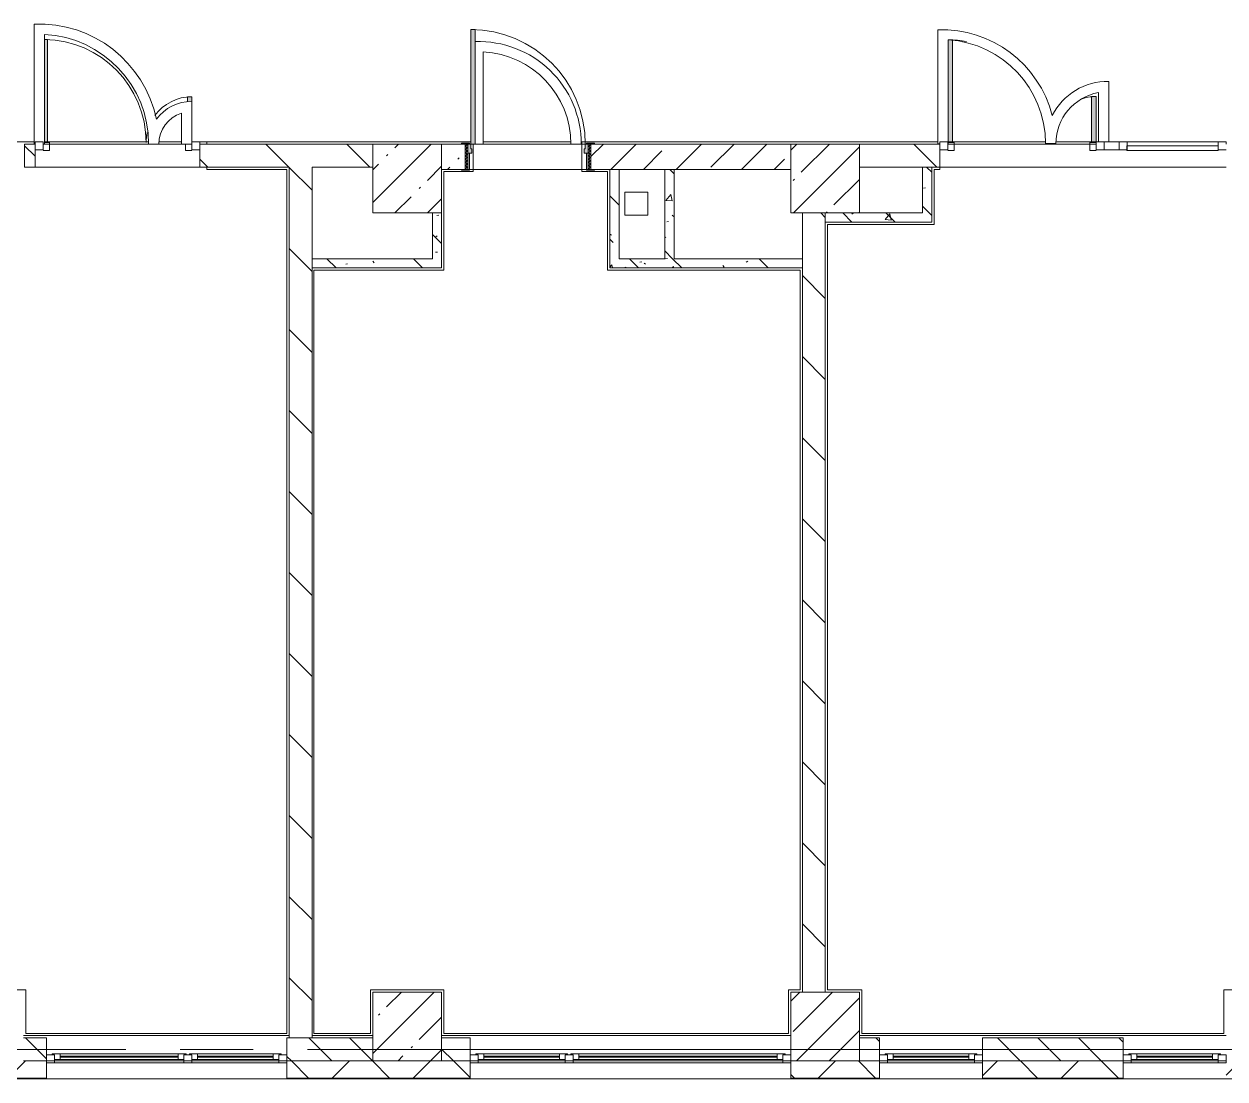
# Model space of a CAD drawing. Header units: millimetres. Extents: x 2623 to 210903, y -8553 to 29000.
# Drawn here: x 106408 to 116893, y -258 to 8948 of the extents above; entities that cross this region are included whole.
import ezdxf

# ---------------------------------------------------------------- set-up
doc = ezdxf.new("R2010")
doc.units = ezdxf.units.MM
doc.linetypes.add('Осевая', pattern=[3175, 635, -476.25, 1587.5, -476.25])
for name, color, linetype, lineweight, true_color in [('A-DETL-GENF-7', 7, 'Continuous', 5, 0xaaaaaa), ('A-DOOR-4', 7, 'Continuous', 5, 0xe2e2e2), ('A-DOOR-5', 7, 'Continuous', 5, 0xaaaaaa), ('A-DOOR-FRAM-3', 7, 'Continuous', 5, 0xe2e2e2), ('A-DOOR-FRAM-5', 7, 'Continuous', 5, 0xaaaaaa), ('A-FLOR-3', 7, 'Continuous', 5, 0xaaaaaa), ('I-WALL-6', 7, 'Continuous', 5, 0x787878)]:
    doc.layers.add(name, color=color, linetype=linetype, lineweight=lineweight, true_color=true_color)
for name, color, linetype, lineweight in [('A-GLAZ-2', 7, 'Continuous', 5), ('A-GLAZ-CURT-1', 7, 'Continuous', 5), ('A-GLAZ-CWMG-2', 7, 'Continuous', 5), ('A-WALL', 7, 'Continuous', 9), ('A-WALL-4', 7, 'Continuous', 5), ('I-WALL-4', 7, 'Continuous', 5), ('S-COLS-1', 7, 'Continuous', 5), ('Оси', 7, 'Continuous', 9), ('Оси-2', 7, 'Осевая', 9)]:
    doc.layers.add(name, color=color, linetype=linetype, lineweight=lineweight)
pattern_1 = [(135, (83893.37, 0), (-353.5534, -353.5534), [])]
pattern_2 = [(135, (83893.37, 0), (-377.171, -377.171), [533.4, -88.9, 17.78, -88.9]), (135, (83893.37, 376.94), (-377.171, -377.171), []), (50, (83893.37, 0), (637.6445, -55.787), [66.675, -733.425]), (355, (83893.4, 0), (-123.35, 668.699), [53.34, -586.74]), (100.451, (83946.5, -4.65), (514.299, 612.908), [56.665, -623.315]), (46.184, (83893.4, 177.8), (948.776, -147.15), [100.012, -1100.137]), (96.636, (83972.4, 165.5), (830.91, 865.997), [84.998, -934.973]), (351.184, (83893.4, 177.8), (830.918, 865.988), [80.01, -880.11]), (21, (83982.27, 133.35), (530.651, -357.928), [66.675, -733.425]), (326, (83982.3, 133.35), (216.308, 644.658), [53.34, -586.74]), (71.451, (84026.5, 103.5), (746.96, 286.724), [56.665, -623.315]), (37.5, (83893.37, 0), (10.8105, 295.9426), [16.764, -562.864, 16.764, -578.866, -588.962]), (37.5, (83893.37, 0), (10.8105, 295.9426), [-1175.258, 16.764, -572.198]), (7.5, (83893.37, 0), (233.869, 350.6318), [16.764, -322.834, 16.764, -549.529, -224.472]), (7.5, (83893.37, 0), (233.869, 350.6318), [-905.891, 16.764, -207.708]), (327.5, (83695.13, 0), (474.5678, -20.0513), [16.764, -205.486, 16.764, -676.656, -920.115]), (327.5, (83695.13, 0), (474.5678, -20.0513), [-915.67, 16.764, -903.351]), (317.5, (83606.23, 0), (518.452, 88.9934), [16.764, -272.161, 16.764, -443.738, -653.415]), (317.5, (83606.23, 0), (518.452, 88.9934), [-749.427, 16.764, -636.651])]

# ---------------------------------------------------------------- blocks, each defined once
blk = doc.blocks.new('BSC_Колонна _Прямоугольная - 600х600-23286269-3_1_3_птичка')
at = {"layer": 'S-COLS-1'}
h = blk.add_hatch(dxfattribs=at)
h.set_pattern_fill('FP_47', color=256, style=0, pattern_type=2)
h.set_pattern_definition([(45, (-29509.74, -7600), (-285.123, 285.123), []), (45, (-29224.6, -7600), (-285.123, 285.123), [504.031, -100.806, 16.764, -84.042])])
h.paths.add_polyline_path([(-300, -300), (300, -300), (300, 300), (-300, 300), (-300, 150)])
for p, q in [((300, 300), (-300, 300)), ((-300, 300), (-300, -300)), ((300, -300), (300, 300)), ((-300, -300), (300, -300))]:
    blk.add_line(p, q, dxfattribs=at)
blk = doc.blocks.new('BSC_Колонна _Прямоугольная - 600х600-V45-3_1_3_птичка')
at = {"layer": 'S-COLS-1'}
h = blk.add_hatch(dxfattribs=at)
h.set_pattern_fill('FP_53', color=256, style=0, pattern_type=2)
h.set_pattern_definition([(45, (-25860, -200), (-285.123, 285.123), []), (45, (-25574.88, -200), (-285.123, 285.123), [504.031, -100.806, 16.764, -84.042])])
h.paths.add_polyline_path([(-300, -300), (300, -300), (300, 300), (-300, 300)])
for p, q in [((300, 300), (-300, 300)), ((-300, 300), (-300, -300)), ((300, -300), (300, 300)), ((-300, -300), (300, -300))]:
    blk.add_line(p, q, dxfattribs=at)
blk = doc.blocks.new('BSC_Колонна _Прямоугольная - 600х600-V46-3_1_3_птичка')
at = {"layer": 'S-COLS-1'}
h = blk.add_hatch(dxfattribs=at)
h.set_pattern_fill('FP_54', color=256, style=0, pattern_type=2)
h.set_pattern_definition([(45, (-29509.74, -200), (-285.123, 285.123), []), (45, (-29224.6, -200), (-285.123, 285.123), [504.031, -100.806, 16.764, -84.042])])
h.paths.add_polyline_path([(-300, -300), (300, -300), (300, 300), (-300, 300), (-300, 30)])
for p, q in [((300, 300), (-300, 300)), ((-300, 300), (-300, -300)), ((300, -300), (300, 300)), ((-300, -300), (300, -300))]:
    blk.add_line(p, q, dxfattribs=at)
blk = doc.blocks.new('BSC_Колонна _Прямоугольная - 600х600-V57-3_1_3_птичка')
at = {"layer": 'S-COLS-1'}
h = blk.add_hatch(dxfattribs=at)
h.set_pattern_fill('FP_66', color=256, style=0, pattern_type=2)
h.set_pattern_definition([(45, (-25860, -7600), (-285.123, 285.123), []), (45, (-25574.88, -7600), (-285.123, 285.123), [504.031, -100.806, 16.764, -84.042])])
h.paths.add_polyline_path([(-300, -300), (300, -300), (300, 300), (-300, 300), (-300, 150)])
for p, q in [((300, 300), (-300, 300)), ((-300, 300), (-300, -300)), ((300, -300), (300, 300)), ((-300, -300), (300, -300))]:
    blk.add_line(p, q, dxfattribs=at)
blk = doc.blocks.new('120_Окно_СКБ_2Ст - 120_Окно_СКБ_2Ст 2100х2500 _мал створка СЛЕВА_-V61-3_1_3_птичка')
at = {"layer": 'A-GLAZ-2'}
for p, q in [((-1050, -127), (-1050, -57)), ((-1050, -57), (-980, -57)), ((1050, -57), (-1050, -57)), ((-980, -57), (-980, -127)), ((-220, -87), (-980, -87)), ((-980, -87), (-980, -127)), ((-930, -137), (-930, -87)), ((-270, -137), (-270, -87)), ((-220, -127), (-220, -57)), ((-220, -57), (-150, -57)), ((-220, -127), (-220, -87)), ((-150, -57), (-150, -127)), ((980, -87), (-150, -87)), ((-150, -87), (-150, -127)), ((-100, -137), (-100, -87)), ((930, -137), (930, -87)), ((980, -127), (980, -57)), ((980, -57), (1050, -57)), ((980, -127), (980, -87)), ((1050, -57), (1050, -127)), ((-980, -127), (-1050, -127)), ((-1050, -127), (-1000, -127)), ((-980, -127), (-1000, -127)), ((-1000, -127), (-1000, -137)), ((-1000, -137), (-200, -137)), ((-200, -137), (-1000, -137)), ((-930, -107), (-270, -107)), ((-270, -117), (-930, -117)), ((-150, -127), (-220, -127)), ((-200, -127), (-220, -127)), ((-200, -127), (-170, -127)), ((-200, -137), (-200, -127)), ((-150, -127), (-170, -127)), ((-170, -127), (-170, -137)), ((-170, -137), (1000, -137)), ((1000, -137), (-170, -137)), ((-100, -107), (930, -107)), ((930, -117), (-100, -117)), ((1050, -127), (980, -127)), ((1000, -127), (980, -127)), ((1000, -127), (1050, -127)), ((1000, -137), (1000, -127))]:
    blk.add_line(p, q, dxfattribs=at)
blk = doc.blocks.new('120_Окно_СКБ_1Ст - 120_Окно_СКБ_1Ст 900х2500_h_-22445987-3_1_3_птичка')
at = {"layer": 'A-GLAZ-2'}
for p, q in [((-450, -127), (-450, -57)), ((-450, -57), (-380, -57)), ((450, -57), (-450, -57)), ((-380, -57), (-380, -127)), ((380, -87), (-380, -87)), ((-380, -87), (-380, -127)), ((-330, -137), (-330, -87)), ((330, -137), (330, -87)), ((380, -127), (380, -57)), ((380, -57), (450, -57)), ((380, -127), (380, -87)), ((450, -57), (450, -127)), ((-380, -127), (-450, -127)), ((-450, -127), (-400, -127)), ((-380, -127), (-400, -127)), ((-400, -127), (-400, -137)), ((-400, -137), (400, -137)), ((400, -137), (-400, -137)), ((-330, -107), (330, -107)), ((330, -117), (-330, -117)), ((450, -127), (380, -127)), ((400, -127), (380, -127)), ((400, -127), (450, -127)), ((400, -137), (400, -127))]:
    blk.add_line(p, q, dxfattribs=at)
blk = doc.blocks.new('120_Окно_СКБ_2Ст - 120_Окно_СКБ_2Ст 2800х2500_створка_-22445922-3_1_3_птичка')
at = {"layer": 'A-GLAZ-2'}
for p, q in [((-1400, -127), (-1400, -57)), ((-1400, -57), (-1330, -57)), ((1400, -57), (-1400, -57)), ((-1330, -57), (-1330, -127)), ((500, -87), (-1330, -87)), ((-1330, -87), (-1330, -127)), ((-1280, -137), (-1280, -87)), ((450, -137), (450, -87)), ((500, -127), (500, -57)), ((500, -57), (570, -57)), ((500, -127), (500, -87)), ((570, -57), (570, -127)), ((1330, -87), (570, -87)), ((570, -87), (570, -127)), ((620, -137), (620, -87)), ((1280, -137), (1280, -87)), ((1330, -127), (1330, -57)), ((1330, -57), (1400, -57)), ((1330, -127), (1330, -87)), ((1400, -57), (1400, -127)), ((-1330, -127), (-1400, -127)), ((-1400, -127), (-1350, -127)), ((-1330, -127), (-1350, -127)), ((-1350, -127), (-1350, -137)), ((-1350, -137), (520, -137)), ((520, -137), (-1350, -137)), ((-1280, -107), (450, -107)), ((450, -117), (-1280, -117)), ((570, -127), (500, -127)), ((520, -127), (500, -127)), ((520, -127), (550, -127)), ((520, -137), (520, -127)), ((570, -127), (550, -127)), ((550, -127), (550, -137)), ((550, -137), (1350, -137)), ((1350, -137), (550, -137)), ((620, -107), (1280, -107)), ((1280, -117), (620, -117)), ((1400, -127), (1330, -127)), ((1350, -127), (1330, -127)), ((1350, -127), (1400, -127)), ((1350, -137), (1350, -127))]:
    blk.add_line(p, q, dxfattribs=at)
blk = doc.blocks.new('110_Дверь_СКБ_1Ст_Внутренняя1 - Д-4_п__1100x2100h_административные помещения-32218723-3_1_3_птичка')
at = {"layer": 'A-DOOR-4'}
h = blk.add_hatch(color=256, dxfattribs=at)
h.paths.add_polyline_path([(537.5, 30), (537.5, 110), (512.5, 110), (512.5, 70), (502.5, 70), (502.5, 30)])
h.paths.add_polyline_path([(-477.5, 30), (-477.5, 70), (-487.5, 70), (-487.5, 110), (-512.5, 110), (-512.5, 30)])
at = {"layer": 'A-DOOR-5'}
h = blk.add_hatch(dxfattribs=at)
h.set_pattern_fill('FP_89', color=256, style=0, pattern_type=2)
h.set_pattern_definition([(135, (1751.41, 174.685), (-14.14214, -14.14214), []), (225, (1751.41, 174.685), (14.14214, -14.14214), [])])
h.paths.add_polyline_path([(562.5, -110), (562.5, 110), (537.5, 110), (537.5, -110)])
at = {"layer": 'A-DOOR-FRAM-3'}
for points in [[(-447.5, 110), (-447.5, 1110), (-487.5, 1110), (-487.5, 110)], [(-497.5, 110), (-497.5, 118), (-567.5, 118), (-567.5, 110)], [(592.5, 110), (592.5, 118), (522.5, 118), (522.5, 110)], [(-497.5, -110), (-497.5, 30), (-512.5, 30), (-512.5, -110)], [(537.5, -110), (537.5, 30), (522.5, 30), (522.5, -110)], [(-497.5, -118), (-497.5, -110), (-567.5, -110), (-567.5, -118)], [(592.5, -118), (592.5, -110), (522.5, -110), (522.5, -118)]]:
    blk.add_hatch(color=256, dxfattribs=at).paths.add_polyline_path(points)
at = {"layer": 'A-DOOR-FRAM-5'}
h = blk.add_hatch(dxfattribs=at)
h.set_pattern_fill('FP_90', color=256, style=0, pattern_type=2)
h.set_pattern_definition([(45, (-371.384, 174.685), (-14.1421, 14.1421), []), (135, (-371.384, 174.685), (-14.1421, -14.1421), [])])
h.paths.add_polyline_path([(-512.5, -110), (-512.5, 110), (-537.5, 110), (-537.5, -110)])
at = {"layer": 'A-DOOR-5'}
for p, q in [((-487.5, 1110), (-487.5, 110)), ((-447.5, 1110), (-487.5, 1110)), ((-447.5, 110), (-447.5, 1110)), ((-487.5, 110), (-447.5, 110))]:
    blk.add_line(p, q, dxfattribs=at)
blk.add_arc((-487.5, 110), 1000, 360, 90, dxfattribs=at)
at = {"layer": 'A-DOOR-FRAM-5'}
for p, q in [((-497.5, 118), (-567.5, 118)), ((-567.5, 118), (-567.5, 110)), ((-567.5, 110), (-497.5, 110)), ((-512.5, 110), (-537.5, 110)), ((-537.5, 110), (-537.5, -110)), ((-487.5, 110), (-512.5, 110)), ((-512.5, 110), (-512.5, 30)), ((-512.5, -110), (-512.5, 110)), ((-497.5, 110), (-512.5, 110)), ((-512.5, 110), (-512.5, 109)), ((-512.5, 109), (-497.5, 109)), ((-497.5, 110), (-497.5, 118)), ((-497.5, 109), (-497.5, 110)), ((-487.5, 70), (-487.5, 110)), ((512.5, 110), (512.5, 70)), ((537.5, 110), (512.5, 110)), ((592.5, 118), (522.5, 118)), ((522.5, 118), (522.5, 110)), ((537.5, 110), (522.5, 110)), ((522.5, 110), (522.5, 109)), ((522.5, 110), (592.5, 110)), ((522.5, 109), (537.5, 109)), ((537.5, 30), (537.5, 110)), ((562.5, 110), (537.5, 110)), ((537.5, 110), (537.5, -110)), ((537.5, 109), (537.5, 110)), ((562.5, -110), (562.5, 110)), ((592.5, 110), (592.5, 118)), ((-512.5, 30), (-477.5, 30)), ((-497.5, 30), (-512.5, 30)), ((-512.5, 30), (-512.5, -110)), ((-497.5, -110), (-497.5, 30)), ((-477.5, 70), (-487.5, 70)), ((-477.5, 30), (-477.5, 70)), ((512.5, 70), (502.5, 70)), ((502.5, 70), (502.5, 30)), ((502.5, 30), (537.5, 30)), ((537.5, 30), (522.5, 30)), ((522.5, 30), (522.5, -110)), ((537.5, -110), (537.5, 30)), ((-497.5, -110), (-567.5, -110)), ((-567.5, -110), (-567.5, -118)), ((-567.5, -118), (-497.5, -118)), ((-537.5, -110), (-512.5, -110)), ((-512.5, -110), (-497.5, -110)), ((-497.5, -118), (-497.5, -110)), ((522.5, -110), (537.5, -110)), ((592.5, -110), (522.5, -110)), ((522.5, -110), (522.5, -118)), ((522.5, -118), (592.5, -118)), ((537.5, -110), (562.5, -110)), ((592.5, -118), (592.5, -110))]:
    blk.add_line(p, q, dxfattribs=at)
blk = doc.blocks.new('Прямоугольный импост - 50 x 70 мм-31700031-3_1_3_птичка')
at = {"layer": 'A-GLAZ-CWMG-2'}
for p, q in [((-70, 35), (0, 35)), ((-70, -35), (-70, 35)), ((0, -35), (-70, -35)), ((0, -15), (0, -35))]:
    blk.add_line(p, q, dxfattribs=at)
blk = doc.blocks.new('Дверь_Витражная_остекление_ - ДВН_ДАО_Главный вход_1200 в свету-31742133-3_1_3_птичка')
at = {"layer": 'A-DOOR-4'}
for points in [[(-607, 30), (-607, 920), (-643, 925), (-643, 30), (-621, 30)], [(647, 30), (647, 430), (607, 430), (607, 30)]]:
    blk.add_hatch(color=256, dxfattribs=at).paths.add_polyline_path(points)
at = {"layer": 'A-DETL-GENF-7'}
for p, q in [((-607, 30), (-607, 920)), ((647, 430), (607, 430)), ((607, 430), (607, 30)), ((647, 35), (647, 430)), ((-643, 30), (-607, 30)), ((-592, 30), (-643, 30)), ((-592, -40), (-592, 30)), ((592, -40), (592, 30)), ((592, 30), (647, 30)), ((607, 30), (647, 30)), ((-647, -40), (-592, -40)), ((647, -40), (592, -40))]:
    blk.add_line(p, q, dxfattribs=at)
at = {"layer": 'A-DOOR-5'}
blk.add_line((647, 430), (647, 35), dxfattribs=at)
for centre, radius, start, end in [((-647, 30), 895, 79.5087, 89.7197), ((647, 30), 400, 90, 110.0384)]:
    blk.add_arc(centre, radius, start, end, dxfattribs=at)
blk = doc.blocks.new('Системная панель - Стемалит - 40мм-32257327-3_1_3_птичка')
at = {"layer": 'A-GLAZ-CURT-1'}
for p, q in [((65, 35), (-65, 35)), ((-65, 35), (-65, -35)), ((65, -35), (65, 35)), ((-65, -35), (65, -35))]:
    blk.add_line(p, q, dxfattribs=at)
blk = doc.blocks.new('Прямоугольный импост - 50 x 70 мм-31687886-3_1_3_птичка')
at = {"layer": 'A-GLAZ-CWMG-2'}
for p, q in [((-35, 35), (35, 35)), ((-35, -35), (-35, 35)), ((35, 35), (35, -35)), ((35, -35), (-35, -35))]:
    blk.add_line(p, q, dxfattribs=at)
blk = doc.blocks.new('Прямоугольный импост - 50 x 70 мм-31701779-3_1_3_птичка')
at = {"layer": 'A-GLAZ-CWMG-2'}
for p, q in [((0, 35), (-70, 35)), ((-70, 35), (-70, -35)), ((0, -35), (0, 35)), ((-70, -35), (0, -35))]:
    blk.add_line(p, q, dxfattribs=at)
blk = doc.blocks.new('Системная панель - Стекло - 40мм-32257331-3_1_3_птичка')
at = {"layer": 'A-GLAZ-CURT-1'}
h = blk.add_hatch(dxfattribs=at)
h.set_pattern_fill('FP_145', color=256, style=0, pattern_type=2)
h.set_pattern_definition([(45, (-33042.5, -7385), (-1414.21, 1414.21), [1000, -3000]), (45, (-34042.5, -7885), (-1414.21, 1414.21), [3000, -1000]), (45, (-32042.5, -8385), (-1414.21, 1414.21), [1000, -3000])])
h.paths.add_polyline_path([(398, -40), (398, 0), (-398, 0), (-398, -40), (89, -40)])
for p, q in [((398, 0), (-398, 0)), ((-398, 0), (-398, -40)), ((398, -40), (398, 0)), ((-398, -40), (398, -40))]:
    blk.add_line(p, q, dxfattribs=at)
blk = doc.blocks.new('Прямоугольный импост - 50 x 70 мм-31702100-3_1_3_птичка')
at = {"layer": 'A-GLAZ-CWMG-2'}
for p, q in [((-35, 35), (35, 35)), ((-35, -35), (-35, 35)), ((35, 35), (35, -35)), ((35, -35), (-35, -35))]:
    blk.add_line(p, q, dxfattribs=at)
blk = doc.blocks.new('Прямоугольный импост - 50 x 70 мм-31720914-3_1_3_птичка')
at = {"layer": 'A-GLAZ-CWMG-2'}
blk.add_line((32940, 7920), (32145, 7920), dxfattribs=at)
blk = doc.blocks.new('Прямоугольный импост - 50 x 70 мм-31927764-3_1_3_птичка')
at = {"layer": 'A-GLAZ-CWMG-2'}
for p, q in [((-70, 35), (0, 35)), ((-70, -35), (-70, 35)), ((0, 35), (0, -35)), ((0, -35), (-70, -35))]:
    blk.add_line(p, q, dxfattribs=at)
blk = doc.blocks.new('Дверь_Витражная_остекление_ - ДВН_ДАО_Главный вход_1200 в свету Д-22 _п_-V206-3_1_3_птичка')
at = {"layer": 'A-DOOR-4'}
for points in [[(-636, 30), (-610, 30), (-610, 930), (-636, 930)], [(648, 30), (650, 35), (648, 430), (610, 430), (610, 386), (648, 388), (648, 35)]]:
    blk.add_hatch(color=256, dxfattribs=at).paths.add_polyline_path(points)
at = {"layer": 'A-DETL-GENF-7'}
for p, q in [((-610, 930), (-636, 930)), ((-610, 30), (-610, 930)), ((650, 430), (610, 430)), ((610, 430), (610, 386)), ((650, 35), (650, 430)), ((-636, 30), (-610, 30)), ((-595, 30), (-636, 30)), ((-595, -40), (-595, 30)), ((595, -40), (595, 16)), ((-650, -40), (-595, -40)), ((650, -40), (595, -40))]:
    blk.add_line(p, q, dxfattribs=at)
at = {"layer": 'A-DOOR-5'}
blk.add_line((650, 430), (650, 35), dxfattribs=at)
for centre, radius, start, end in [((-650, 30), 900, 360, 89.1007), ((650, 30), 400, 90, 144.0144), ((650, 30), 400, 167.5043, 180)]:
    blk.add_arc(centre, radius, start, end, dxfattribs=at)

msp = doc.modelspace()

# ---------------------------------------------------------------- hatches: boundary and pattern name
at = {"layer": 'A-WALL-4'}
h = msp.add_hatch(dxfattribs=at)
h.set_pattern_fill('FP_71', color=256, style=0, pattern_type=2)
h.set_pattern_definition([(135, (83893.37, 0), (-176.7767, -176.7767), [])])
h.paths.add_polyline_path([(149152.1, -100), (149303.4, -100), (149303.4, 100), (149053.4, 100), (149053.4, -100)])
h.paths.add_polyline_path([(138897.9, -100), (139403.4, -100), (139403.4, 100), (138653.4, 100), (138653.4, -100)])
h.paths.add_polyline_path([(140803.4, -100), (141703.4, -100), (141703.4, 100), (140803.4, 100), (140803.4, -52.2)])
h.paths.add_polyline_path([(148153.4, -100), (148153.4, 100), (147603.4, 100), (147603.4, -100)])
h.paths.add_polyline_path([(145303.4, -100), (145503.4, -100), (145503.4, 100), (145303.4, 100), (145303.4, 42.9)])
h.paths.add_polyline_path([(127711.4, -100), (128203.4, -100), (128203.4, 100), (127303.4, 100), (127303.4, -100)])
h.paths.add_polyline_path([(132053.4, -100), (132053.4, 100), (131803.4, 100), (131803.4, -100)])
h.paths.add_polyline_path([(134903.4, -100), (134903.4, 100), (134153.4, 100), (134153.4, -100)])
h.paths.add_polyline_path([(126553.4, -100), (126803.4, -100), (126803.4, 100), (126553.4, 100)])
h.paths.add_polyline_path([(136303.4, -100), (136553.4, -100), (136553.4, 100), (136303.4, 100), (136303.4, 33.3)])
h.paths.add_polyline_path([(125653.4, -100), (125653.4, 100), (125033.4, 100), (125033.4, -100)])
h.paths.add_polyline_path([(117763.4, -100), (117763.4, 100), (117503.4, 100), (117503.4, -100)])
h.paths.add_polyline_path([(122433.4, -100), (122433.4, 100), (122383.4, 100), (122383.4, -100)])
h.paths.add_polyline_path([(113703.1, -100), (113876.2, -100), (113876.2, 100), (113703.1, 100), (113703.1, 55.2)])
h.paths.add_polyline_path([(121883.4, -100), (121883.4, 100), (121316.4, 100), (121316.4, -100)])
h.paths.add_polyline_path([(115592.8, -100), (116003.4, -100), (116003.4, 100), (114776.2, 100), (114776.2, -100)])
h.paths.add_polyline_path([(119863.4, -100), (120416.4, -100), (120416.4, 100), (119863.4, 100)])
h.paths.add_polyline_path([(106403.4, -100), (106603.4, -100), (106603.4, 100), (106403.4, 100), (106403.4, 63.6)])
h.paths.add_polyline_path([(108703.4, -100), (109453.4, -100), (109453.4, 100), (108703.4, 100)])
h.paths.add_polyline_path([(99503.4, -100), (99503.4, 100), (98753.4, 100), (98753.4, -100)])
h.paths.add_polyline_path([(105503.4, -100), (105803.4, -100), (105803.4, 100), (105503.4, 100)])
h.paths.add_polyline_path([(100403.4, -100), (101153.4, -100), (101153.4, 100), (100403.4, 100)])
h.paths.add_polyline_path([(103474.1, -100), (104603.4, -100), (104603.4, 100), (103253.4, 100), (103253.4, -100)])
h.paths.add_polyline_path([(110303.1, -100), (110303.1, 100), (110053.4, 100), (110053.4, -100)])
h.paths.add_polyline_path([(90723.4, -100), (91553.4, -100), (91553.4, 100), (90723.4, 100)])
h.paths.add_polyline_path([(95003.4, -100), (95003.4, 100), (94253.1, 100), (94253.1, -100)])
h.paths.add_polyline_path([(96016.5, -100), (96053.4, -100), (96053.4, 100), (95903.4, 100), (95903.4, -100)])
h = msp.add_hatch(dxfattribs=at)
h.set_pattern_fill('FP_73', color=256, style=0, pattern_type=2)
h.set_pattern_definition([(45, (83893.37, 0), (-353.5534, 353.5534), []), (135, (83893.37, 0), (-353.5534, -353.5534), [])])
h.paths.add_polyline_path([(138897.9, -250), (139403.4, -250), (139403.4, -100), (138653.4, -100), (138653.4, -250)])
h.paths.add_polyline_path([(140520.5, -250), (140520.5, -100), (140303.4, -100), (140303.4, -250)])
h.paths.add_polyline_path([(128203.4, -250), (128203.4, -100), (126553.4, -100), (126553.4, -250), (127711.4, -250)])
h.paths.add_polyline_path([(132053.4, -250), (132053.4, -100), (131303.4, -100), (131303.4, -250), (131803.4, -250)])
h.paths.add_polyline_path([(125033.4, -250), (125653.4, -250), (125653.4, -100), (125033.4, -100)])
h.paths.add_polyline_path([(136553.4, -250), (136553.4, -100), (135803.4, -100), (135803.4, -250), (136101.2, -250)])
h.paths.add_polyline_path([(134153.4, -250), (134903.4, -250), (134903.4, -100), (134153.4, -100)])
h.paths.add_polyline_path([(115592.8, -250), (116003.4, -250), (116003.4, -100), (114776.2, -100), (114776.2, -250)])
h.paths.add_polyline_path([(122933.4, -250), (122933.4, -100), (121316.4, -100), (121316.4, -250), (122118.2, -250)])
h.paths.add_polyline_path([(116903.4, -250), (117763.4, -250), (117763.4, -100), (116903.4, -100)])
h.paths.add_polyline_path([(119863.4, -250), (120416.4, -250), (120416.4, -100), (119863.4, -100)])
h.paths.add_polyline_path([(113876.2, -250), (113876.2, -100), (113103.1, -100), (113103.1, -250), (113728.4, -250)])
h.paths.add_polyline_path([(109999.5, -250), (110303.1, -250), (110303.1, -100), (108703.4, -100), (108703.4, -250), (109067.3, -250)])
h.paths.add_polyline_path([(106403.4, -250), (106603.4, -250), (106603.4, -100), (105503.4, -100), (105503.4, -250), (106270.7, -250)])
h.paths.add_polyline_path([(104603.4, -250), (104603.4, -100), (103253.4, -100), (103253.4, -250), (103474.1, -250)])
h.paths.add_polyline_path([(98753.4, -250), (99503.4, -250), (99503.4, -100), (98753.4, -100)])
h.paths.add_polyline_path([(101153.4, -250), (101153.4, -100), (100403.4, -100), (100403.4, -250), (100677.5, -250)])
h.paths.add_polyline_path([(95903.4, -250), (96653.4, -250), (96653.4, -100), (95903.4, -100)])
h.paths.add_polyline_path([(90723.4, -250), (92153.1, -250), (92153.1, -100), (90723.4, -100)])
h.paths.add_polyline_path([(87623.4, -250), (87623.4, -100), (83633.4, -100), (83633.4, -250), (86694.4, -250)])
h.paths.add_polyline_path([(95003.4, -250), (95003.4, -100), (94253.1, -100), (94253.1, -250)])
at = {"layer": 'I-WALL-4'}
h = msp.add_hatch(dxfattribs=at)
h.set_pattern_fill('FP_72', color=256, style=0, pattern_type=2)
h.set_pattern_definition(pattern_1)
h.paths.add_polyline_path([(108924.1, 7700), (109453.4, 7700), (109453.4, 7900), (107944.4, 7900), (107944.4, 7700), (108724.1, 7700)])
h.paths.add_polyline_path([(106413.4, 7700), (106504.4, 7700), (106504.4, 7900), (106413.4, 7900), (106413.4, 7750.3)])
h = msp.add_hatch(dxfattribs=at)
h.set_pattern_fill('FP_69', color=256, style=0, pattern_type=2)
h.set_pattern_definition([(45, (83893.37, 0), (-285.123, 285.123), []), (45, (84178.5, 0), (-285.123, 285.123), [504.031, -100.806, 16.764, -84.042])])
h.paths.add_polyline_path([(111388.4, 7680), (113103.1, 7680), (113103.1, 7900), (111358.4, 7900), (111358.4, 7680)])
h.paths.add_polyline_path([(110258.4, 7680), (110258.4, 7900), (110053.4, 7900), (110053.4, 7680), (110228.4, 7680)])
h = msp.add_hatch(dxfattribs=at)
h.set_pattern_fill('FP_72', color=256, style=0, pattern_type=2)
h.set_pattern_definition(pattern_1)
h.paths.add_polyline_path([(126023.4, 7700), (126803.4, 7700), (126803.4, 7900), (126023.4, 7900)])
h.paths.add_polyline_path([(117503.4, 7700), (121883.4, 7700), (121883.4, 7900), (119903.4, 7900), (119903.4, 7830), (118703.4, 7830), (118703.4, 7900), (117503.4, 7900), (117503.4, 7750.3)])
h.paths.add_polyline_path([(122933.4, 7700), (123523.4, 7700), (123523.4, 7900), (122933.4, 7900), (122933.4, 7750.3)])
h.paths.add_polyline_path([(122433.4, 7700), (122433.4, 7900), (122383.4, 7900), (122383.4, 7700)])
h.paths.add_polyline_path([(114253.1, 7700), (114403.4, 7700), (114403.4, 7900), (113703.1, 7900), (113703.1, 7700)])
h = msp.add_hatch(dxfattribs=at)
h.set_pattern_fill('FP_72', color=256, style=0, pattern_type=2)
h.set_pattern_definition(pattern_1)
h.paths.add_polyline_path([(108924.1, 100), (108924.1, 7700), (108724.1, 7700), (108724.1, 100)])
h = msp.add_hatch(dxfattribs=at)
h.set_pattern_fill('FP_72', color=256, style=0, pattern_type=2)
h.set_pattern_definition(pattern_1)
h.paths.add_polyline_path([(113401, 500), (113404.1, 500), (113404.1, 7300), (113204.1, 7300), (113204.1, 500)])
at = {"layer": 'I-WALL-6'}
h = msp.add_hatch(dxfattribs=at)
h.set_pattern_fill('FP_77', color=256, style=0, pattern_type=2)
h.set_pattern_definition(pattern_2)
h.paths.add_polyline_path([(111603.1, 6820), (111603.1, 7680), (111523.1, 7680), (111523.1, 6820)])
h = msp.add_hatch(dxfattribs=at)
h.set_pattern_fill('FP_77', color=256, style=0, pattern_type=2)
h.set_pattern_definition(pattern_2)
h.paths.add_polyline_path([(112083.1, 6900), (112083.1, 7680), (112003.1, 7680), (112003.1, 6900)])
h = msp.add_hatch(dxfattribs=at)
h.set_pattern_fill('FP_77', color=256, style=0, pattern_type=2)
h.set_pattern_definition(pattern_2)
h.paths.add_polyline_path([(114333.1, 7300), (114333.1, 7700), (114253.1, 7700), (114253.1, 7300)])
h = msp.add_hatch(dxfattribs=at)
h.set_pattern_fill('FP_77', color=256, style=0, pattern_type=2)
h.set_pattern_definition(pattern_2)
h.paths.add_polyline_path([(110053.4, 6820), (110053.4, 7300), (109973.4, 7300), (109973.4, 6820)])
h = msp.add_hatch(dxfattribs=at)
h.set_pattern_fill('FP_77', color=256, style=0, pattern_type=2)
h.set_pattern_definition(pattern_2)
h.paths.add_polyline_path([(113703.1, 7220), (114333.1, 7220), (114333.1, 7300), (113404.1, 7300), (113404.1, 7220)])
h = msp.add_hatch(dxfattribs=at)
h.set_pattern_fill('FP_77', color=256, style=0, pattern_type=2)
h.set_pattern_definition(pattern_2)
h.paths.add_polyline_path([(109973.4, 6820), (109973.4, 6900), (108924.1, 6900), (108924.1, 6820), (109067.3, 6820)])
h = msp.add_hatch(dxfattribs=at)
h.set_pattern_fill('FP_77', color=256, style=0, pattern_type=2)
h.set_pattern_definition(pattern_2)
h.paths.add_polyline_path([(113204.1, 6820), (113204.1, 6900), (111603.1, 6900), (111603.1, 6820), (112796.1, 6820)])

# ---------------------------------------------------------------- linework, layer by layer
at = {"layer": 'A-FLOR-3'}
for p, q in [((106498.3, 8947.1), (106498.3, 7900)), ((106588.3, 7900), (106588.3, 8856.8)), ((114387.7, 8897.4), (114387.7, 7903)), ((114477.7, 7903), (114477.7, 8809.8)), ((110418.4, 7900), (110418.4, 8704)), ((115877.9, 7920), (115877.9, 8446.9)), ((115787.9, 8349.4), (115787.9, 7920)), ((107872.4, 7900), (107872.4, 8271.9)), ((107782.4, 8169.4), (107782.4, 7900)), ((106498.3, 7920), (99062.7, 7920)), ((106574.4, 7900), (106588.3, 7900)), ((106588.3, 7920), (107495.3, 7920)), ((107496.4, 7900), (107586.4, 7900)), ((107588.3, 7920), (107782.4, 7920)), ((107782.4, 7900), (107872.4, 7900)), ((110308.4, 7920), (107872.4, 7920)), ((108003.4, 7900), (108003.4, 7920)), ((110328.4, 7900), (110328.4, 7660)), ((110348.4, 7900), (110418.4, 7900)), ((110418.4, 7920), (111182.2, 7920)), ((111183.4, 7900), (111273.4, 7900)), ((114387.7, 7920), (111272.2, 7920)), ((111278.4, 7660), (111278.4, 7920)), ((114387.7, 7903), (114403.4, 7903)), ((114477.7, 7920), (115325.6, 7920)), ((115326.4, 7906.5), (115416.4, 7906.5)), ((115417.5, 7920), (115768.4, 7920)), ((108003.4, 7680), (108003.4, 7700)), ((108704.1, 7680), (108003.4, 7680)), ((108704.1, 140), (108704.1, 7680)), ((110328.4, 7660), (110074.4, 7660)), ((110074.4, 7660), (110074.4, 6800)), ((111503.1, 7660), (111278.4, 7660)), ((111503.1, 6800), (111503.1, 7660)), ((114403.4, 7680), (114353.1, 7680)), ((114353.1, 7680), (114353.1, 7200)), ((114403.4, 7700), (114403.4, 7680)), ((111653.4, 7480), (111853.4, 7480)), ((111653.4, 7280), (111653.4, 7480)), ((111853.4, 7480), (111853.4, 7280)), ((111853.4, 7280), (111653.4, 7280)), ((114353.1, 7200), (113424.1, 7200)), ((113424.1, 7200), (113424.1, 520)), ((110074.4, 6800), (108939.4, 6800)), ((108939.4, 6800), (108939.4, 140)), ((113184.1, 6800), (111503.1, 6800)), ((113184.1, 520), (113184.1, 6800)), ((105783.4, 520), (106423.4, 520)), ((106423.4, 520), (106423.4, 140)), ((109434.4, 140), (109434.4, 520)), ((109434.4, 520), (110073.4, 520)), ((110073.4, 520), (110073.4, 140)), ((113083.1, 140), (113083.1, 520)), ((113083.1, 520), (113184.1, 520)), ((113424.1, 520), (113723.1, 520)), ((113723.1, 520), (113723.1, 140)), ((116883.4, 140), (116883.4, 520)), ((116883.4, 520), (117523.4, 520)), ((106423.4, 140), (108704.1, 140)), ((108939.4, 140), (109434.4, 140)), ((110073.4, 140), (113083.1, 140)), ((113723.1, 140), (116883.4, 140))]:
    msp.add_line(p, q, dxfattribs=at)
for centre, radius, start, end in [((106541.4, 7903), 1045, 11.78406, 92.36409), ((106541.4, 7903), 955, 359.82001, 87.18541), ((114421.4, 7903), 995, 14.33829, 91.93805), ((114421.4, 7906.5), 905, 360, 86.42904), ((110378.4, 7900), 895, 0, 91.92148), ((110378.4, 7900), 805, 360, 87.15183), ((115870.4, 7903), 544, 89.21005, 153.06648), ((115870.4, 7903), 454, 100.46985, 179.55829), ((107865.4, 7903), 369, 88.91556, 144.66492), ((107865.4, 7903), 279, 107.31049, 180.6161)]:
    msp.add_arc(centre, radius, start, end, dxfattribs=at)
at = {"layer": 'A-WALL'}
for p, q in [((111603.1, 7680), (111523.1, 7680)), ((112083.1, 7680), (112003.1, 7680)), ((114333.1, 7700), (114253.1, 7700)), ((113404.1, 7300), (113404.1, 7220)), ((108924.1, 6900), (108924.1, 6820)), ((113204.1, 6820), (113204.1, 6900)), ((108724.1, 100), (108924.1, 100)), ((106403.4, -100), (106603.4, -100)), ((108703.4, -100), (109453.4, -100)), ((110053.4, -100), (110303.1, -100)), ((113703.1, -100), (113876.2, -100)), ((114776.2, -100), (116003.4, -100)), ((105503.4, -250), (106603.4, -250)), ((105503.4, -253), (106603.4, -253)), ((108703.4, -250), (110303.1, -250)), ((108703.4, -253), (110303.1, -253)), ((113103.1, -250), (113876.2, -250)), ((113103.1, -253), (113876.2, -253)), ((114776.2, -250), (116003.4, -250)), ((114776.2, -253), (116003.4, -253))]:
    msp.add_line(p, q, dxfattribs=at)
at = {"layer": 'A-WALL-4'}
for p, q in [((106603.4, 100), (106403.4, 100)), ((106603.4, -258), (106603.4, 100)), ((108724.1, 100), (108703.4, 100)), ((108703.4, 100), (108703.4, -258)), ((109453.4, 100), (108924.1, 100)), ((110303.1, 100), (110053.4, 100)), ((110303.1, -258), (110303.1, 100)), ((113876.2, 100), (113703.1, 100)), ((113876.2, -258), (113876.2, 100)), ((116003.4, 100), (114776.2, 100)), ((114776.2, 100), (114776.2, -258)), ((116003.4, -258), (116003.4, 100)), ((106603.4, -100), (108703.4, -100)), ((110303.1, -100), (113103.1, -100)), ((113103.1, -100), (113103.1, -258)), ((113876.2, -100), (114776.2, -100)), ((116003.4, -100), (116903.4, -100)), ((120416.4, -258), (105503.4, -258))]:
    msp.add_line(p, q, dxfattribs=at)
at = {"layer": 'I-WALL-4'}
for p, q in [((106504.4, 7900), (106413.4, 7900)), ((106413.4, 7900), (106413.4, 7700)), ((106504.4, 7700), (106504.4, 7900)), ((106588.3, 7900), (107496.4, 7900)), ((107586.4, 7900), (107782.4, 7900)), ((109453.4, 7900), (107944.4, 7900)), ((107944.4, 7900), (107944.4, 7700)), ((110228.4, 7900), (110053.4, 7900)), ((110418.4, 7900), (111183.4, 7900)), ((111273.4, 7900), (111308.4, 7900)), ((113103.1, 7900), (111388.4, 7900)), ((114403.4, 7900), (113703.1, 7900)), ((114403.4, 7700), (114403.4, 7900)), ((114473.4, 7900), (115768.4, 7900)), ((108724.1, 7700), (106413.4, 7700)), ((108724.1, 7700), (108724.1, 100)), ((108924.1, 6900), (108924.1, 7700)), ((108924.1, 7700), (109453.4, 7700)), ((110053.4, 7680), (110228.4, 7680)), ((111318.4, 7680), (110298.4, 7680)), ((111388.4, 7680), (111523.1, 7680)), ((111523.1, 7680), (111523.1, 6820)), ((111603.1, 7680), (112003.1, 7680)), ((111603.1, 6900), (111603.1, 7680)), ((112003.1, 7680), (112003.1, 6900)), ((112083.1, 7680), (113103.1, 7680)), ((112083.1, 6900), (112083.1, 7680)), ((113703.1, 7700), (114253.1, 7700)), ((114253.1, 7700), (114253.1, 7300)), ((114333.1, 7220), (114333.1, 7700)), ((116903.4, 7700), (114333.1, 7700)), ((109973.4, 7300), (109973.4, 6900)), ((110053.4, 6820), (110053.4, 7300)), ((113204.1, 7300), (113204.1, 6900)), ((114253.1, 7300), (113703.1, 7300)), ((113404.1, 500), (113404.1, 7220)), ((113404.1, 7220), (114333.1, 7220)), ((109973.4, 6900), (108924.1, 6900)), ((108924.1, 100), (108924.1, 6820)), ((108924.1, 6820), (110053.4, 6820)), ((111523.1, 6820), (113204.1, 6820)), ((112003.1, 6900), (111603.1, 6900)), ((113204.1, 6900), (112083.1, 6900)), ((113204.1, 6820), (113204.1, 500)), ((106403.4, 120), (108724.7, 120)), ((108924.1, 120), (109453.4, 120)), ((110053.4, 120), (113103.1, 120)), ((113703.1, 120), (116903.4, 120))]:
    msp.add_line(p, q, dxfattribs=at)
at = {"layer": 'Оси'}
msp.add_line((110153.4, 0), (122653.4, 0), dxfattribs=at)
at = {"layer": 'Оси-2'}
msp.add_line((91897.9, 0), (110153.4, 0), dxfattribs=at)

# ---------------------------------------------------------------- block references
at = {"layer": 'A-DOOR-5'}
for name, p in [('Дверь_Витражная_остекление_ - ДВН_ДАО_Главный вход_1200 в свету Д-22 _п_-V206-3_1_3_птичка', (107224.4, 7884)), ('110_Дверь_СКБ_1Ст_Внутренняя1 - Д-4_п__1100x2100h_административные помещения-32218723-3_1_3_птичка', (110795.9, 7790)), ('Дверь_Витражная_остекление_ - ДВН_ДАО_Главный вход_1200 в свету-31742133-3_1_3_птичка', (115120.9, 7885))]:
    msp.add_blockref(name, p, dxfattribs=at)
at = {"layer": 'A-GLAZ-2', "rotation": 180}
for name, p in [('120_Окно_СКБ_2Ст - 120_Окно_СКБ_2Ст 2100х2500 _мал створка СЛЕВА_-V61-3_1_3_птичка', (107653.4, -175)), ('120_Окно_СКБ_2Ст - 120_Окно_СКБ_2Ст 2800х2500_створка_-22445922-3_1_3_птичка', (111703.1, -175)), ('120_Окно_СКБ_1Ст - 120_Окно_СКБ_1Ст 900х2500_h_-22445987-3_1_3_птичка', (114326.2, -175)), ('120_Окно_СКБ_1Ст - 120_Окно_СКБ_1Ст 900х2500_h_-22445987-3_1_3_птичка', (116453.4, -175))]:
    msp.add_blockref(name, p, dxfattribs=at)
at = {"layer": 'A-GLAZ-CURT-1'}
for name, p in [('Системная панель - Стемалит - 40мм-32257327-3_1_3_птичка', (115903.4, 7885)), ('Системная панель - Стекло - 40мм-32257331-3_1_3_птичка', (116435.9, 7885))]:
    msp.add_blockref(name, p, dxfattribs=at)
at = {"layer": 'A-GLAZ-CWMG-2', "rotation": 180}
for p in [(106504.4, 7884), (114403.4, 7885)]:
    msp.add_blockref('Прямоугольный импост - 50 x 70 мм-31701779-3_1_3_птичка', p, dxfattribs=at)
at = {"layer": 'A-GLAZ-CWMG-2', "extrusion": (0, 0, -1), "rotation": 180}
for name, p in [('Прямоугольный импост - 50 x 70 мм-31927764-3_1_3_птичка', (-107944.4, 7884)), ('Прямоугольный импост - 50 x 70 мм-31687886-3_1_3_птичка', (-115803.4, 7885)), ('Прямоугольный импост - 50 x 70 мм-31702100-3_1_3_птичка', (-116003.4, 7885)), ('Прямоугольный импост - 50 x 70 мм-31700031-3_1_3_птичка', (-116903.4, 7885))]:
    msp.add_blockref(name, p, dxfattribs=at)
at = {"layer": 'A-GLAZ-CWMG-2'}
msp.add_blockref('Прямоугольный импост - 50 x 70 мм-31720914-3_1_3_птичка', (83893.4, 0), dxfattribs=at)
at = {"layer": 'S-COLS-1'}
for name, p in [('BSC_Колонна _Прямоугольная - 600х600-V57-3_1_3_птичка', (109753.4, 7600)), ('BSC_Колонна _Прямоугольная - 600х600-23286269-3_1_3_птичка', (113403.1, 7600)), ('BSC_Колонна _Прямоугольная - 600х600-V45-3_1_3_птичка', (109753.4, 200)), ('BSC_Колонна _Прямоугольная - 600х600-V46-3_1_3_птичка', (113403.1, 200))]:
    msp.add_blockref(name, p, dxfattribs=at)

doc.saveas('drawing.dxf')
